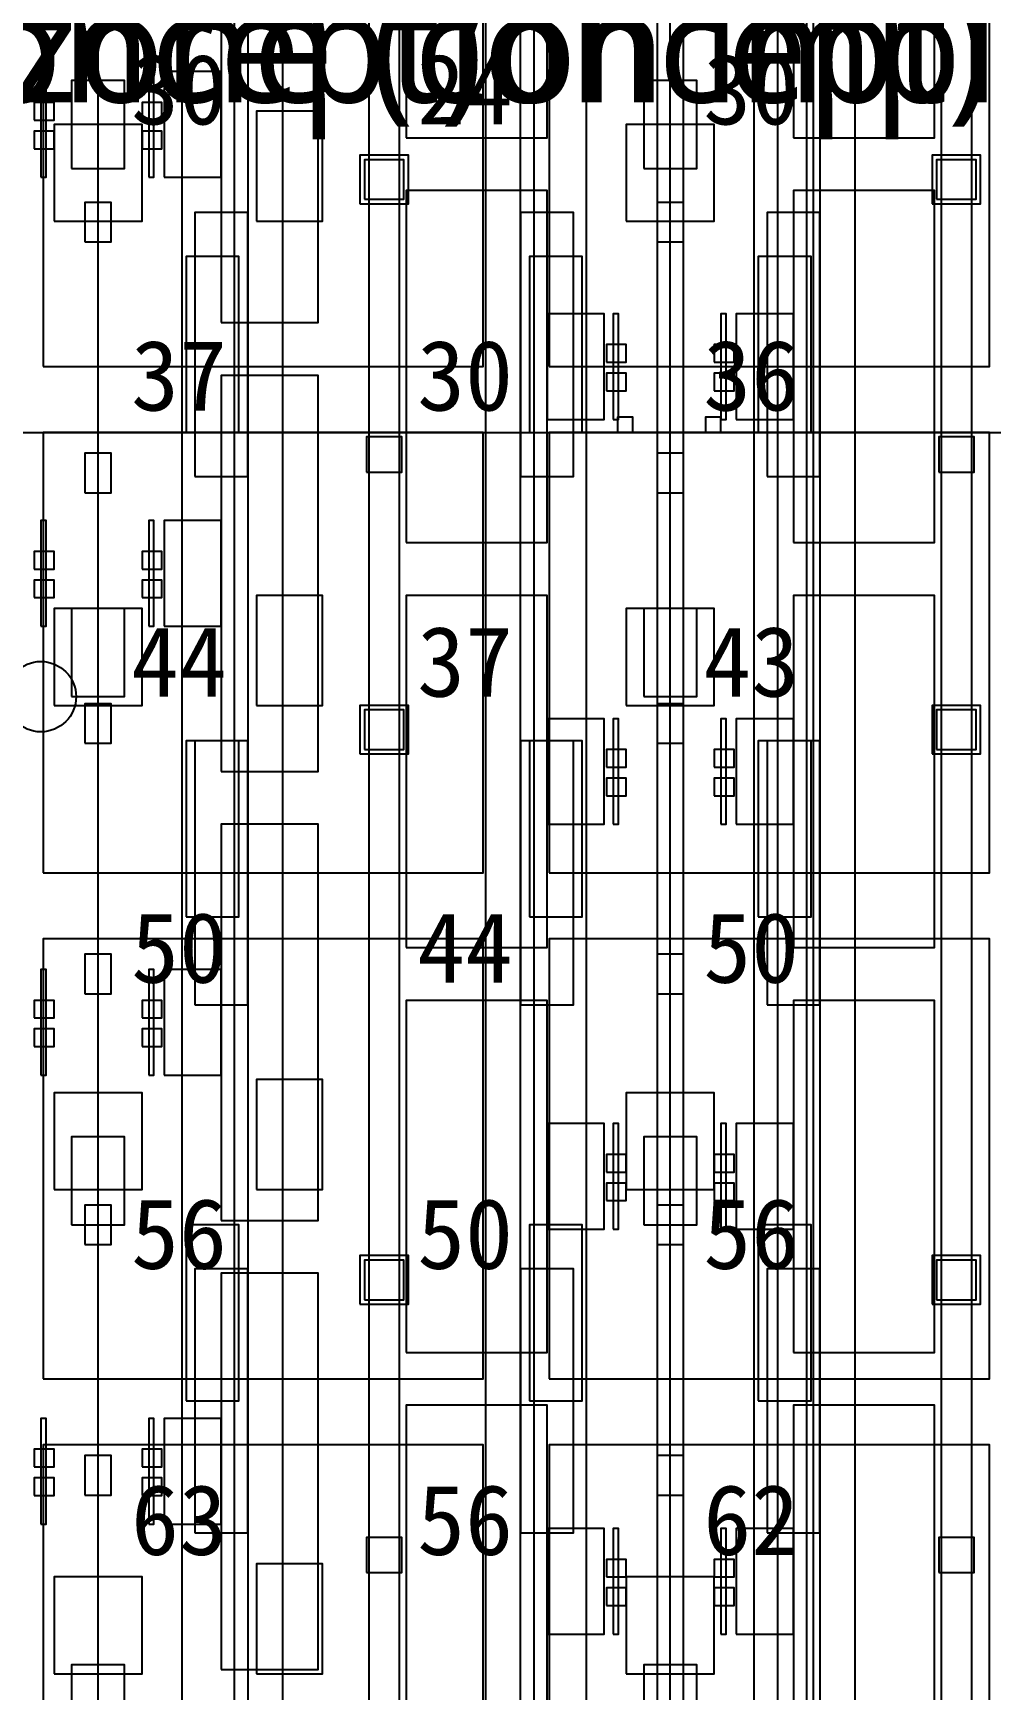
# Model space of a CAD drawing. Header units: metres. Extents: x -1640 to 1560, y -268 to 2338.
# Drawn here: x 236.28 to 258.03, y 996.43 to 1034.08 of the extents above; entities that cross this region are included whole.
import ezdxf

# ---------------------------------------------------------------- set-up
doc = ezdxf.new("R2010")
doc.units = ezdxf.units.M
for name, color, linetype in [('1F_CHL', 4, 'Continuous'), ('1F_PUMP', 2, 'Continuous'), ('1F_SCR', 3, 'Continuous'), ('1F_STRUCT_COLUMN', 8, 'Continuous'), ('2F_CSF_LATERAL_RACK_CONCEPT', 9, 'Continuous'), ('2F_RFG', 5, 'Continuous'), ('2F_STRUCT_COLUMN', 8, 'Continuous'), ('2F_VMB', 6, 'Continuous'), ('3F_CLEANROOM_OVERHEAD_PIPE_DUCT_CONCEPT', 9, 'Continuous'), ('3F_EHS_EGRESS_DIST_M', 2, 'Continuous'), ('3F_EHS_SAFETY_SHOWER_EYEWASH_CONCEPT', 3, 'Continuous'), ('3F_FOUP', 5, 'Continuous'), ('3F_IMP', 1, 'Continuous'), ('3F_OHT', 9, 'Continuous'), ('3F_OHTV', 1, 'Continuous'), ('3F_STRUCT_COLUMN', 8, 'Continuous'), ('3F_TBAR', 6, 'Continuous'), ('3F_TEXT', 7, 'Continuous'), ('3F_WET', 6, 'Continuous'), ('4F_FFU', 1, 'Continuous'), ('4F_STRUCT_PLENUM_TRUSS_CONCEPT', 9, 'Continuous'), ('5F_CHL', 4, 'Continuous'), ('5F_PUMP', 2, 'Continuous'), ('5F_SCR', 3, 'Continuous'), ('5F_STRUCT_COLUMN', 8, 'Continuous'), ('6F_CSF_LATERAL_RACK_CONCEPT', 9, 'Continuous'), ('6F_RFG', 5, 'Continuous'), ('6F_STRUCT_COLUMN', 8, 'Continuous'), ('6F_VMB', 6, 'Continuous'), ('7F_CLEANROOM_OVERHEAD_PIPE_DUCT_CONCEPT', 9, 'Continuous'), ('7F_EHS_EGRESS_DIST_M', 2, 'Continuous'), ('7F_EHS_SAFETY_SHOWER_EYEWASH_CONCEPT', 3, 'Continuous'), ('7F_FOUP', 5, 'Continuous'), ('7F_IMP', 1, 'Continuous'), ('7F_OHT', 9, 'Continuous'), ('7F_OHTV', 1, 'Continuous'), ('7F_STRUCT_COLUMN', 8, 'Continuous'), ('7F_TBAR', 6, 'Continuous'), ('7F_TEXT', 7, 'Continuous'), ('7F_WET', 6, 'Continuous'), ('8F_FFU', 1, 'Continuous'), ('8F_STRUCT_PLENUM_TRUSS_CONCEPT', 9, 'Continuous'), ('EHS_GAS_SUPPLY', 3, 'Continuous'), ('EHS_PROCESS_EXHAUST', 1, 'Continuous'), ('EHS_TREATED_EXHAUST', 30, 'Continuous'), ('UTIL_GAS.SPEC_CONCEPT', 3, 'Continuous'), ('UTIL_PCW.R_CONCEPT', 1, 'Continuous'), ('UTIL_PCW.S_CONCEPT', 6, 'Continuous')]:
    doc.layers.add(name, color=color, linetype=linetype)
doc.styles.add('KO', font='malgun.ttf')

msp = doc.modelspace()

# ---------------------------------------------------------------- linework, layer by layer
at = {"layer": '1F_CHL'}
for points in [[(241.35, 1029.8), (242.85, 1029.8), (242.85, 1032.3), (241.35, 1032.3)], [(241.35, 1018.8), (242.85, 1018.8), (242.85, 1021.3), (241.35, 1021.3)], [(241.35, 1007.8), (242.85, 1007.8), (242.85, 1010.3), (241.35, 1010.3)], [(241.35, 996.8), (242.85, 996.8), (242.85, 999.3), (241.35, 999.3)]]:
    msp.add_lwpolyline(points, close=True, dxfattribs=at)
at = {"layer": '1F_PUMP'}
for points in [[(239.75, 1025), (240.95, 1025), (240.95, 1029), (239.75, 1029)], [(247.55, 1025), (248.75, 1025), (248.75, 1029), (247.55, 1029)], [(252.75, 1025), (253.95, 1025), (253.95, 1029), (252.75, 1029)], [(239.75, 1014), (240.95, 1014), (240.95, 1018), (239.75, 1018)], [(247.55, 1014), (248.75, 1014), (248.75, 1018), (247.55, 1018)], [(252.75, 1014), (253.95, 1014), (253.95, 1018), (252.75, 1018)], [(239.75, 1003), (240.95, 1003), (240.95, 1007), (239.75, 1007)], [(247.55, 1003), (248.75, 1003), (248.75, 1007), (247.55, 1007)], [(252.75, 1003), (253.95, 1003), (253.95, 1007), (252.75, 1007)]]:
    msp.add_lwpolyline(points, close=True, dxfattribs=at)
at = {"layer": '1F_SCR'}
for points in [[(236.75, 1029.8), (238.75, 1029.8), (238.75, 1032), (236.75, 1032)], [(249.75, 1029.8), (251.75, 1029.8), (251.75, 1032), (249.75, 1032)], [(236.75, 1018.8), (238.75, 1018.8), (238.75, 1021), (236.75, 1021)], [(249.75, 1018.8), (251.75, 1018.8), (251.75, 1021), (249.75, 1021)], [(236.75, 1007.8), (238.75, 1007.8), (238.75, 1010), (236.75, 1010)], [(249.75, 1007.8), (251.75, 1007.8), (251.75, 1010), (249.75, 1010)], [(236.75, 996.8), (238.75, 996.8), (238.75, 999), (236.75, 999)], [(249.75, 996.8), (251.75, 996.8), (251.75, 999), (249.75, 999)]]:
    msp.add_lwpolyline(points, close=True, dxfattribs=at)
at = {"layer": '1F_STRUCT_COLUMN'}
for points in [[(243.7, 1030.2), (244.8, 1030.2), (244.8, 1031.3), (243.7, 1031.3)], [(256.7, 1030.2), (257.8, 1030.2), (257.8, 1031.3), (256.7, 1031.3)], [(243.7, 1017.7), (244.8, 1017.7), (244.8, 1018.8), (243.7, 1018.8)], [(256.7, 1017.7), (257.8, 1017.7), (257.8, 1018.8), (256.7, 1018.8)], [(243.7, 1005.2), (244.8, 1005.2), (244.8, 1006.3), (243.7, 1006.3)], [(256.7, 1005.2), (257.8, 1005.2), (257.8, 1006.3), (256.7, 1006.3)]]:
    msp.add_lwpolyline(points, close=True, dxfattribs=at)
at = {"layer": '2F_CSF_LATERAL_RACK_CONCEPT'}
for points in [[(241.15, 891), (241.95, 891), (241.95, 1041), (241.15, 1041)], [(246.55, 891), (247.35, 891), (247.35, 1041), (246.55, 1041)], [(254.15, 891), (254.95, 891), (254.95, 1041), (254.15, 1041)]]:
    msp.add_lwpolyline(points, close=True, dxfattribs=at)
at = {"layer": '2F_RFG'}
for points in [[(239.95, 1024), (241.15, 1024), (241.15, 1030), (239.95, 1030)], [(247.35, 1024), (248.55, 1024), (248.55, 1030), (247.35, 1030)], [(252.95, 1024), (254.15, 1024), (254.15, 1030), (252.95, 1030)], [(239.95, 1012), (241.15, 1012), (241.15, 1018), (239.95, 1018)], [(247.35, 1012), (248.55, 1012), (248.55, 1018), (247.35, 1018)], [(252.95, 1012), (254.15, 1012), (254.15, 1018), (252.95, 1018)], [(239.95, 1000), (241.15, 1000), (241.15, 1006), (239.95, 1006)], [(247.35, 1000), (248.55, 1000), (248.55, 1006), (247.35, 1006)], [(252.95, 1000), (254.15, 1000), (254.15, 1006), (252.95, 1006)]]:
    msp.add_lwpolyline(points, close=True, dxfattribs=at)
at = {"layer": '2F_STRUCT_COLUMN'}
for points in [[(243.8, 1030.3), (244.7, 1030.3), (244.7, 1031.2), (243.8, 1031.2)], [(256.8, 1030.3), (257.7, 1030.3), (257.7, 1031.2), (256.8, 1031.2)], [(243.8, 1017.8), (244.7, 1017.8), (244.7, 1018.7), (243.8, 1018.7)], [(256.8, 1017.8), (257.7, 1017.8), (257.7, 1018.7), (256.8, 1018.7)], [(243.8, 1005.3), (244.7, 1005.3), (244.7, 1006.2), (243.8, 1006.2)], [(256.8, 1005.3), (257.7, 1005.3), (257.7, 1006.2), (256.8, 1006.2)]]:
    msp.add_lwpolyline(points, close=True, dxfattribs=at)
at = {"layer": '2F_VMB'}
for points in [[(237.15, 1031), (238.35, 1031), (238.35, 1033), (237.15, 1033)], [(250.15, 1031), (251.35, 1031), (251.35, 1033), (250.15, 1033)], [(237.15, 1019), (238.35, 1019), (238.35, 1021), (237.15, 1021)], [(250.15, 1019), (251.35, 1019), (251.35, 1021), (250.15, 1021)], [(237.15, 1007), (238.35, 1007), (238.35, 1009), (237.15, 1009)], [(250.15, 1007), (251.35, 1007), (251.35, 1009), (250.15, 1009)], [(237.15, 995), (238.35, 995), (238.35, 997), (237.15, 997)], [(250.15, 995), (251.35, 995), (251.35, 997), (250.15, 997)]]:
    msp.add_lwpolyline(points, close=True, dxfattribs=at)
at = {"layer": '3F_CLEANROOM_OVERHEAD_PIPE_DUCT_CONCEPT'}
for points in [[(239.65, 890), (240.85, 890), (240.85, 1042), (239.65, 1042)], [(247.65, 890), (248.85, 890), (248.85, 1042), (247.65, 1042)], [(252.65, 890), (253.85, 890), (253.85, 1042), (252.65, 1042)]]:
    msp.add_lwpolyline(points, close=True, dxfattribs=at)
at = {"layer": '3F_EHS_SAFETY_SHOWER_EYEWASH_CONCEPT'}
msp.add_circle((236.45, 1019), 0.8, dxfattribs=at)
at = {"layer": '3F_FOUP'}
for points in [[(236.3, 1032.1), (236.75, 1032.1), (236.75, 1032.5), (236.3, 1032.5)], [(238.75, 1032.1), (239.2, 1032.1), (239.2, 1032.5), (238.75, 1032.5)], [(236.3, 1031.45), (236.75, 1031.45), (236.75, 1031.85), (236.3, 1031.85)], [(238.75, 1031.45), (239.2, 1031.45), (239.2, 1031.85), (238.75, 1031.85)], [(249.3, 1026.6), (249.75, 1026.6), (249.75, 1027), (249.3, 1027)], [(251.75, 1026.6), (252.2, 1026.6), (252.2, 1027), (251.75, 1027)], [(249.3, 1025.95), (249.75, 1025.95), (249.75, 1026.35), (249.3, 1026.35)], [(251.75, 1025.95), (252.2, 1025.95), (252.2, 1026.35), (251.75, 1026.35)], [(236.3, 1021.9), (236.75, 1021.9), (236.75, 1022.3), (236.3, 1022.3)], [(238.75, 1021.9), (239.2, 1021.9), (239.2, 1022.3), (238.75, 1022.3)], [(236.3, 1021.25), (236.75, 1021.25), (236.75, 1021.65), (236.3, 1021.65)], [(238.75, 1021.25), (239.2, 1021.25), (239.2, 1021.65), (238.75, 1021.65)], [(249.3, 1017.4), (249.75, 1017.4), (249.75, 1017.8), (249.3, 1017.8)], [(251.75, 1017.4), (252.2, 1017.4), (252.2, 1017.8), (251.75, 1017.8)], [(249.3, 1016.75), (249.75, 1016.75), (249.75, 1017.15), (249.3, 1017.15)], [(251.75, 1016.75), (252.2, 1016.75), (252.2, 1017.15), (251.75, 1017.15)], [(236.3, 1011.7), (236.75, 1011.7), (236.75, 1012.1), (236.3, 1012.1)], [(238.75, 1011.7), (239.2, 1011.7), (239.2, 1012.1), (238.75, 1012.1)], [(236.3, 1011.05), (236.75, 1011.05), (236.75, 1011.45), (236.3, 1011.45)], [(238.75, 1011.05), (239.2, 1011.05), (239.2, 1011.45), (238.75, 1011.45)], [(249.3, 1008.2), (249.75, 1008.2), (249.75, 1008.6), (249.3, 1008.6)], [(251.75, 1008.2), (252.2, 1008.2), (252.2, 1008.6), (251.75, 1008.6)], [(249.3, 1007.55), (249.75, 1007.55), (249.75, 1007.95), (249.3, 1007.95)], [(251.75, 1007.55), (252.2, 1007.55), (252.2, 1007.95), (251.75, 1007.95)], [(236.3, 1001.5), (236.75, 1001.5), (236.75, 1001.9), (236.3, 1001.9)], [(238.75, 1001.5), (239.2, 1001.5), (239.2, 1001.9), (238.75, 1001.9)], [(236.3, 1000.85), (236.75, 1000.85), (236.75, 1001.25), (236.3, 1001.25)], [(238.75, 1000.85), (239.2, 1000.85), (239.2, 1001.25), (238.75, 1001.25)], [(249.3, 999), (249.75, 999), (249.75, 999.4), (249.3, 999.4)], [(251.75, 999), (252.2, 999), (252.2, 999.4), (251.75, 999.4)], [(249.3, 998.35), (249.75, 998.35), (249.75, 998.75), (249.3, 998.75)], [(251.75, 998.35), (252.2, 998.35), (252.2, 998.75), (251.75, 998.75)]]:
    msp.add_lwpolyline(points, close=True, dxfattribs=at)
at = {"layer": '3F_IMP'}
for points in [[(244.75, 1031.7), (247.95, 1031.7), (247.95, 1039.7), (244.75, 1039.7)], [(253.55, 1031.7), (256.75, 1031.7), (256.75, 1039.7), (253.55, 1039.7)], [(244.75, 1022.5), (247.95, 1022.5), (247.95, 1030.5), (244.75, 1030.5)], [(253.55, 1022.5), (256.75, 1022.5), (256.75, 1030.5), (253.55, 1030.5)], [(247.95, 1025.3), (249.25, 1025.3), (249.25, 1027.7), (247.95, 1027.7)], [(252.25, 1025.3), (253.55, 1025.3), (253.55, 1027.7), (252.25, 1027.7)], [(244.75, 1013.3), (247.95, 1013.3), (247.95, 1021.3), (244.75, 1021.3)], [(253.55, 1013.3), (256.75, 1013.3), (256.75, 1021.3), (253.55, 1021.3)], [(247.95, 1016.1), (249.25, 1016.1), (249.25, 1018.5), (247.95, 1018.5)], [(252.25, 1016.1), (253.55, 1016.1), (253.55, 1018.5), (252.25, 1018.5)], [(244.75, 1004.1), (247.95, 1004.1), (247.95, 1012.1), (244.75, 1012.1)], [(253.55, 1004.1), (256.75, 1004.1), (256.75, 1012.1), (253.55, 1012.1)], [(247.95, 1006.9), (249.25, 1006.9), (249.25, 1009.3), (247.95, 1009.3)], [(252.25, 1006.9), (253.55, 1006.9), (253.55, 1009.3), (252.25, 1009.3)], [(244.75, 994.9), (247.95, 994.9), (247.95, 1002.9), (244.75, 1002.9)], [(253.55, 994.9), (256.75, 994.9), (256.75, 1002.9), (253.55, 1002.9)], [(247.95, 997.7), (249.25, 997.7), (249.25, 1000.1), (247.95, 1000.1)], [(252.25, 997.7), (253.55, 997.7), (253.55, 1000.1), (252.25, 1000.1)]]:
    msp.add_lwpolyline(points, close=True, dxfattribs=at)
at = {"layer": '3F_OHT'}
for p, q in [((237.75, 970), (237.75, 1042)), ((250.75, 970), (250.75, 1042))]:
    msp.add_line(p, q, dxfattribs=at)
at = {"layer": '3F_OHTV'}
for points in [[(237.45, 1029.33), (238.05, 1029.33), (238.05, 1030.23), (237.45, 1030.23)], [(250.45, 1029.33), (251.05, 1029.33), (251.05, 1030.23), (250.45, 1030.23)], [(237.45, 1023.63), (238.05, 1023.63), (238.05, 1024.53), (237.45, 1024.53)], [(250.45, 1023.63), (251.05, 1023.63), (251.05, 1024.53), (250.45, 1024.53)], [(237.45, 1017.94), (238.05, 1017.94), (238.05, 1018.84), (237.45, 1018.84)], [(250.45, 1017.94), (251.05, 1017.94), (251.05, 1018.84), (250.45, 1018.84)], [(237.45, 1012.25), (238.05, 1012.25), (238.05, 1013.15), (237.45, 1013.15)], [(250.45, 1012.25), (251.05, 1012.25), (251.05, 1013.15), (250.45, 1013.15)], [(237.45, 1006.55), (238.05, 1006.55), (238.05, 1007.45), (237.45, 1007.45)], [(250.45, 1006.55), (251.05, 1006.55), (251.05, 1007.45), (250.45, 1007.45)], [(237.45, 1000.86), (238.05, 1000.86), (238.05, 1001.76), (237.45, 1001.76)], [(250.45, 1000.86), (251.05, 1000.86), (251.05, 1001.76), (250.45, 1001.76)]]:
    msp.add_lwpolyline(points, close=True, dxfattribs=at)
at = {"layer": '3F_STRUCT_COLUMN'}
for points in [[(243.85, 1024.1), (244.65, 1024.1), (244.65, 1024.9), (243.85, 1024.9)], [(256.85, 1024.1), (257.65, 1024.1), (257.65, 1024.9), (256.85, 1024.9)], [(243.85, 999.1), (244.65, 999.1), (244.65, 999.9), (243.85, 999.9)], [(256.85, 999.1), (257.65, 999.1), (257.65, 999.9), (256.85, 999.9)]]:
    msp.add_lwpolyline(points, close=True, dxfattribs=at)
at = {"layer": '3F_TBAR'}
for points in [[(236.45, 1030.8), (236.57, 1030.8), (236.57, 1033.2), (236.45, 1033.2)], [(238.9, 1030.8), (239.02, 1030.8), (239.02, 1033.2), (238.9, 1033.2)], [(249.45, 1025.3), (249.57, 1025.3), (249.57, 1027.7), (249.45, 1027.7)], [(251.9, 1025.3), (252.02, 1025.3), (252.02, 1027.7), (251.9, 1027.7)], [(236.45, 1020.6), (236.57, 1020.6), (236.57, 1023), (236.45, 1023)], [(238.9, 1020.6), (239.02, 1020.6), (239.02, 1023), (238.9, 1023)], [(249.45, 1016.1), (249.57, 1016.1), (249.57, 1018.5), (249.45, 1018.5)], [(251.9, 1016.1), (252.02, 1016.1), (252.02, 1018.5), (251.9, 1018.5)], [(236.45, 1010.4), (236.57, 1010.4), (236.57, 1012.8), (236.45, 1012.8)], [(238.9, 1010.4), (239.02, 1010.4), (239.02, 1012.8), (238.9, 1012.8)], [(249.45, 1006.9), (249.57, 1006.9), (249.57, 1009.3), (249.45, 1009.3)], [(251.9, 1006.9), (252.02, 1006.9), (252.02, 1009.3), (251.9, 1009.3)], [(236.45, 1000.2), (236.57, 1000.2), (236.57, 1002.6), (236.45, 1002.6)], [(238.9, 1000.2), (239.02, 1000.2), (239.02, 1002.6), (238.9, 1002.6)], [(249.45, 997.7), (249.57, 997.7), (249.57, 1000.1), (249.45, 1000.1)], [(251.9, 997.7), (252.02, 997.7), (252.02, 1000.1), (251.9, 1000.1)]]:
    msp.add_lwpolyline(points, close=True, dxfattribs=at)
at = {"layer": '3F_WET'}
for points in [[(240.55, 1027.5), (242.75, 1027.5), (242.75, 1036.5), (240.55, 1036.5)], [(239.25, 1030.8), (240.55, 1030.8), (240.55, 1033.2), (239.25, 1033.2)], [(240.55, 1017.3), (242.75, 1017.3), (242.75, 1026.3), (240.55, 1026.3)], [(239.25, 1020.6), (240.55, 1020.6), (240.55, 1023), (239.25, 1023)], [(240.55, 1007.1), (242.75, 1007.1), (242.75, 1016.1), (240.55, 1016.1)], [(239.25, 1010.4), (240.55, 1010.4), (240.55, 1012.8), (239.25, 1012.8)], [(240.55, 996.9), (242.75, 996.9), (242.75, 1005.9), (240.55, 1005.9)], [(239.25, 1000.2), (240.55, 1000.2), (240.55, 1002.6), (239.25, 1002.6)]]:
    msp.add_lwpolyline(points, close=True, dxfattribs=at)
at = {"layer": '4F_FFU'}
for points in [[(236.5, 1026.5), (246.5, 1026.5), (246.5, 1036.5), (236.5, 1036.5)], [(248, 1026.5), (258, 1026.5), (258, 1036.5), (248, 1036.5)], [(236.5, 1015), (246.5, 1015), (246.5, 1025), (236.5, 1025)], [(248, 1015), (258, 1015), (258, 1025), (248, 1025)], [(236.5, 1003.5), (246.5, 1003.5), (246.5, 1013.5), (236.5, 1013.5)], [(248, 1003.5), (258, 1003.5), (258, 1013.5), (248, 1013.5)], [(236.5, 992), (246.5, 992), (246.5, 1002), (236.5, 1002)], [(248, 992), (258, 992), (258, 1002), (248, 1002)]]:
    msp.add_lwpolyline(points, close=True, dxfattribs=at)
at = {"layer": '4F_STRUCT_PLENUM_TRUSS_CONCEPT'}
for points in [[(243.9, 887), (244.6, 887), (244.6, 1045), (243.9, 1045)], [(256.9, 887), (257.6, 887), (257.6, 1045), (256.9, 1045)]]:
    msp.add_lwpolyline(points, close=True, dxfattribs=at)
at = {"layer": '5F_CHL'}
for points in [[(241.35, 1029.8), (242.85, 1029.8), (242.85, 1032.3), (241.35, 1032.3)], [(241.35, 1018.8), (242.85, 1018.8), (242.85, 1021.3), (241.35, 1021.3)], [(241.35, 1007.8), (242.85, 1007.8), (242.85, 1010.3), (241.35, 1010.3)], [(241.35, 996.8), (242.85, 996.8), (242.85, 999.3), (241.35, 999.3)]]:
    msp.add_lwpolyline(points, close=True, dxfattribs=at)
at = {"layer": '5F_PUMP'}
for points in [[(239.75, 1025), (240.95, 1025), (240.95, 1029), (239.75, 1029)], [(247.55, 1025), (248.75, 1025), (248.75, 1029), (247.55, 1029)], [(252.75, 1025), (253.95, 1025), (253.95, 1029), (252.75, 1029)], [(239.75, 1014), (240.95, 1014), (240.95, 1018), (239.75, 1018)], [(247.55, 1014), (248.75, 1014), (248.75, 1018), (247.55, 1018)], [(252.75, 1014), (253.95, 1014), (253.95, 1018), (252.75, 1018)], [(239.75, 1003), (240.95, 1003), (240.95, 1007), (239.75, 1007)], [(247.55, 1003), (248.75, 1003), (248.75, 1007), (247.55, 1007)], [(252.75, 1003), (253.95, 1003), (253.95, 1007), (252.75, 1007)]]:
    msp.add_lwpolyline(points, close=True, dxfattribs=at)
at = {"layer": '5F_SCR'}
for points in [[(236.75, 1029.8), (238.75, 1029.8), (238.75, 1032), (236.75, 1032)], [(249.75, 1029.8), (251.75, 1029.8), (251.75, 1032), (249.75, 1032)], [(236.75, 1018.8), (238.75, 1018.8), (238.75, 1021), (236.75, 1021)], [(249.75, 1018.8), (251.75, 1018.8), (251.75, 1021), (249.75, 1021)], [(236.75, 1007.8), (238.75, 1007.8), (238.75, 1010), (236.75, 1010)], [(249.75, 1007.8), (251.75, 1007.8), (251.75, 1010), (249.75, 1010)], [(236.75, 996.8), (238.75, 996.8), (238.75, 999), (236.75, 999)], [(249.75, 996.8), (251.75, 996.8), (251.75, 999), (249.75, 999)]]:
    msp.add_lwpolyline(points, close=True, dxfattribs=at)
at = {"layer": '5F_STRUCT_COLUMN'}
for points in [[(243.7, 1030.2), (244.8, 1030.2), (244.8, 1031.3), (243.7, 1031.3)], [(256.7, 1030.2), (257.8, 1030.2), (257.8, 1031.3), (256.7, 1031.3)], [(243.7, 1017.7), (244.8, 1017.7), (244.8, 1018.8), (243.7, 1018.8)], [(256.7, 1017.7), (257.8, 1017.7), (257.8, 1018.8), (256.7, 1018.8)], [(243.7, 1005.2), (244.8, 1005.2), (244.8, 1006.3), (243.7, 1006.3)], [(256.7, 1005.2), (257.8, 1005.2), (257.8, 1006.3), (256.7, 1006.3)]]:
    msp.add_lwpolyline(points, close=True, dxfattribs=at)
at = {"layer": '6F_CSF_LATERAL_RACK_CONCEPT'}
for points in [[(241.15, 891), (241.95, 891), (241.95, 1041), (241.15, 1041)], [(246.55, 891), (247.35, 891), (247.35, 1041), (246.55, 1041)], [(254.15, 891), (254.95, 891), (254.95, 1041), (254.15, 1041)]]:
    msp.add_lwpolyline(points, close=True, dxfattribs=at)
at = {"layer": '6F_RFG'}
for points in [[(239.95, 1024), (241.15, 1024), (241.15, 1030), (239.95, 1030)], [(247.35, 1024), (248.55, 1024), (248.55, 1030), (247.35, 1030)], [(252.95, 1024), (254.15, 1024), (254.15, 1030), (252.95, 1030)], [(239.95, 1012), (241.15, 1012), (241.15, 1018), (239.95, 1018)], [(247.35, 1012), (248.55, 1012), (248.55, 1018), (247.35, 1018)], [(252.95, 1012), (254.15, 1012), (254.15, 1018), (252.95, 1018)], [(239.95, 1000), (241.15, 1000), (241.15, 1006), (239.95, 1006)], [(247.35, 1000), (248.55, 1000), (248.55, 1006), (247.35, 1006)], [(252.95, 1000), (254.15, 1000), (254.15, 1006), (252.95, 1006)]]:
    msp.add_lwpolyline(points, close=True, dxfattribs=at)
at = {"layer": '6F_STRUCT_COLUMN'}
for points in [[(243.8, 1030.3), (244.7, 1030.3), (244.7, 1031.2), (243.8, 1031.2)], [(256.8, 1030.3), (257.7, 1030.3), (257.7, 1031.2), (256.8, 1031.2)], [(243.8, 1017.8), (244.7, 1017.8), (244.7, 1018.7), (243.8, 1018.7)], [(256.8, 1017.8), (257.7, 1017.8), (257.7, 1018.7), (256.8, 1018.7)], [(243.8, 1005.3), (244.7, 1005.3), (244.7, 1006.2), (243.8, 1006.2)], [(256.8, 1005.3), (257.7, 1005.3), (257.7, 1006.2), (256.8, 1006.2)]]:
    msp.add_lwpolyline(points, close=True, dxfattribs=at)
at = {"layer": '6F_VMB'}
for points in [[(237.15, 1031), (238.35, 1031), (238.35, 1033), (237.15, 1033)], [(250.15, 1031), (251.35, 1031), (251.35, 1033), (250.15, 1033)], [(237.15, 1019), (238.35, 1019), (238.35, 1021), (237.15, 1021)], [(250.15, 1019), (251.35, 1019), (251.35, 1021), (250.15, 1021)], [(237.15, 1007), (238.35, 1007), (238.35, 1009), (237.15, 1009)], [(250.15, 1007), (251.35, 1007), (251.35, 1009), (250.15, 1009)], [(237.15, 995), (238.35, 995), (238.35, 997), (237.15, 997)], [(250.15, 995), (251.35, 995), (251.35, 997), (250.15, 997)]]:
    msp.add_lwpolyline(points, close=True, dxfattribs=at)
at = {"layer": '7F_CLEANROOM_OVERHEAD_PIPE_DUCT_CONCEPT'}
for points in [[(239.65, 890), (240.85, 890), (240.85, 1042), (239.65, 1042)], [(247.65, 890), (248.85, 890), (248.85, 1042), (247.65, 1042)], [(252.65, 890), (253.85, 890), (253.85, 1042), (252.65, 1042)]]:
    msp.add_lwpolyline(points, close=True, dxfattribs=at)
at = {"layer": '7F_EHS_SAFETY_SHOWER_EYEWASH_CONCEPT'}
msp.add_circle((236.45, 1019), 0.8, dxfattribs=at)
at = {"layer": '7F_FOUP'}
for points in [[(236.3, 1032.1), (236.75, 1032.1), (236.75, 1032.5), (236.3, 1032.5)], [(238.75, 1032.1), (239.2, 1032.1), (239.2, 1032.5), (238.75, 1032.5)], [(236.3, 1031.45), (236.75, 1031.45), (236.75, 1031.85), (236.3, 1031.85)], [(238.75, 1031.45), (239.2, 1031.45), (239.2, 1031.85), (238.75, 1031.85)], [(249.3, 1026.6), (249.75, 1026.6), (249.75, 1027), (249.3, 1027)], [(251.75, 1026.6), (252.2, 1026.6), (252.2, 1027), (251.75, 1027)], [(249.3, 1025.95), (249.75, 1025.95), (249.75, 1026.35), (249.3, 1026.35)], [(251.75, 1025.95), (252.2, 1025.95), (252.2, 1026.35), (251.75, 1026.35)], [(236.3, 1021.9), (236.75, 1021.9), (236.75, 1022.3), (236.3, 1022.3)], [(238.75, 1021.9), (239.2, 1021.9), (239.2, 1022.3), (238.75, 1022.3)], [(236.3, 1021.25), (236.75, 1021.25), (236.75, 1021.65), (236.3, 1021.65)], [(238.75, 1021.25), (239.2, 1021.25), (239.2, 1021.65), (238.75, 1021.65)], [(249.3, 1017.4), (249.75, 1017.4), (249.75, 1017.8), (249.3, 1017.8)], [(251.75, 1017.4), (252.2, 1017.4), (252.2, 1017.8), (251.75, 1017.8)], [(249.3, 1016.75), (249.75, 1016.75), (249.75, 1017.15), (249.3, 1017.15)], [(251.75, 1016.75), (252.2, 1016.75), (252.2, 1017.15), (251.75, 1017.15)], [(236.3, 1011.7), (236.75, 1011.7), (236.75, 1012.1), (236.3, 1012.1)], [(238.75, 1011.7), (239.2, 1011.7), (239.2, 1012.1), (238.75, 1012.1)], [(236.3, 1011.05), (236.75, 1011.05), (236.75, 1011.45), (236.3, 1011.45)], [(238.75, 1011.05), (239.2, 1011.05), (239.2, 1011.45), (238.75, 1011.45)], [(249.3, 1008.2), (249.75, 1008.2), (249.75, 1008.6), (249.3, 1008.6)], [(251.75, 1008.2), (252.2, 1008.2), (252.2, 1008.6), (251.75, 1008.6)], [(249.3, 1007.55), (249.75, 1007.55), (249.75, 1007.95), (249.3, 1007.95)], [(251.75, 1007.55), (252.2, 1007.55), (252.2, 1007.95), (251.75, 1007.95)], [(236.3, 1001.5), (236.75, 1001.5), (236.75, 1001.9), (236.3, 1001.9)], [(238.75, 1001.5), (239.2, 1001.5), (239.2, 1001.9), (238.75, 1001.9)], [(236.3, 1000.85), (236.75, 1000.85), (236.75, 1001.25), (236.3, 1001.25)], [(238.75, 1000.85), (239.2, 1000.85), (239.2, 1001.25), (238.75, 1001.25)], [(249.3, 999), (249.75, 999), (249.75, 999.4), (249.3, 999.4)], [(251.75, 999), (252.2, 999), (252.2, 999.4), (251.75, 999.4)], [(249.3, 998.35), (249.75, 998.35), (249.75, 998.75), (249.3, 998.75)], [(251.75, 998.35), (252.2, 998.35), (252.2, 998.75), (251.75, 998.75)]]:
    msp.add_lwpolyline(points, close=True, dxfattribs=at)
at = {"layer": '7F_IMP'}
for points in [[(244.75, 1031.7), (247.95, 1031.7), (247.95, 1039.7), (244.75, 1039.7)], [(253.55, 1031.7), (256.75, 1031.7), (256.75, 1039.7), (253.55, 1039.7)], [(244.75, 1022.5), (247.95, 1022.5), (247.95, 1030.5), (244.75, 1030.5)], [(253.55, 1022.5), (256.75, 1022.5), (256.75, 1030.5), (253.55, 1030.5)], [(247.95, 1025.3), (249.25, 1025.3), (249.25, 1027.7), (247.95, 1027.7)], [(252.25, 1025.3), (253.55, 1025.3), (253.55, 1027.7), (252.25, 1027.7)], [(244.75, 1013.3), (247.95, 1013.3), (247.95, 1021.3), (244.75, 1021.3)], [(253.55, 1013.3), (256.75, 1013.3), (256.75, 1021.3), (253.55, 1021.3)], [(247.95, 1016.1), (249.25, 1016.1), (249.25, 1018.5), (247.95, 1018.5)], [(252.25, 1016.1), (253.55, 1016.1), (253.55, 1018.5), (252.25, 1018.5)], [(244.75, 1004.1), (247.95, 1004.1), (247.95, 1012.1), (244.75, 1012.1)], [(253.55, 1004.1), (256.75, 1004.1), (256.75, 1012.1), (253.55, 1012.1)], [(247.95, 1006.9), (249.25, 1006.9), (249.25, 1009.3), (247.95, 1009.3)], [(252.25, 1006.9), (253.55, 1006.9), (253.55, 1009.3), (252.25, 1009.3)], [(244.75, 994.9), (247.95, 994.9), (247.95, 1002.9), (244.75, 1002.9)], [(253.55, 994.9), (256.75, 994.9), (256.75, 1002.9), (253.55, 1002.9)], [(247.95, 997.7), (249.25, 997.7), (249.25, 1000.1), (247.95, 1000.1)], [(252.25, 997.7), (253.55, 997.7), (253.55, 1000.1), (252.25, 1000.1)]]:
    msp.add_lwpolyline(points, close=True, dxfattribs=at)
at = {"layer": '7F_OHT'}
for p, q in [((237.75, 970), (237.75, 1042)), ((250.75, 970), (250.75, 1042))]:
    msp.add_line(p, q, dxfattribs=at)
at = {"layer": '7F_OHTV'}
for points in [[(237.45, 1029.33), (238.05, 1029.33), (238.05, 1030.23), (237.45, 1030.23)], [(250.45, 1029.33), (251.05, 1029.33), (251.05, 1030.23), (250.45, 1030.23)], [(237.45, 1023.63), (238.05, 1023.63), (238.05, 1024.53), (237.45, 1024.53)], [(250.45, 1023.63), (251.05, 1023.63), (251.05, 1024.53), (250.45, 1024.53)], [(237.45, 1017.94), (238.05, 1017.94), (238.05, 1018.84), (237.45, 1018.84)], [(250.45, 1017.94), (251.05, 1017.94), (251.05, 1018.84), (250.45, 1018.84)], [(237.45, 1012.25), (238.05, 1012.25), (238.05, 1013.15), (237.45, 1013.15)], [(250.45, 1012.25), (251.05, 1012.25), (251.05, 1013.15), (250.45, 1013.15)], [(237.45, 1006.55), (238.05, 1006.55), (238.05, 1007.45), (237.45, 1007.45)], [(250.45, 1006.55), (251.05, 1006.55), (251.05, 1007.45), (250.45, 1007.45)], [(237.45, 1000.86), (238.05, 1000.86), (238.05, 1001.76), (237.45, 1001.76)], [(250.45, 1000.86), (251.05, 1000.86), (251.05, 1001.76), (250.45, 1001.76)]]:
    msp.add_lwpolyline(points, close=True, dxfattribs=at)
at = {"layer": '7F_STRUCT_COLUMN'}
for points in [[(243.85, 1024.1), (244.65, 1024.1), (244.65, 1024.9), (243.85, 1024.9)], [(256.85, 1024.1), (257.65, 1024.1), (257.65, 1024.9), (256.85, 1024.9)], [(243.85, 999.1), (244.65, 999.1), (244.65, 999.9), (243.85, 999.9)], [(256.85, 999.1), (257.65, 999.1), (257.65, 999.9), (256.85, 999.9)]]:
    msp.add_lwpolyline(points, close=True, dxfattribs=at)
at = {"layer": '7F_TBAR'}
for points in [[(236.45, 1030.8), (236.57, 1030.8), (236.57, 1033.2), (236.45, 1033.2)], [(238.9, 1030.8), (239.02, 1030.8), (239.02, 1033.2), (238.9, 1033.2)], [(249.45, 1025.3), (249.57, 1025.3), (249.57, 1027.7), (249.45, 1027.7)], [(251.9, 1025.3), (252.02, 1025.3), (252.02, 1027.7), (251.9, 1027.7)], [(236.45, 1020.6), (236.57, 1020.6), (236.57, 1023), (236.45, 1023)], [(238.9, 1020.6), (239.02, 1020.6), (239.02, 1023), (238.9, 1023)], [(249.45, 1016.1), (249.57, 1016.1), (249.57, 1018.5), (249.45, 1018.5)], [(251.9, 1016.1), (252.02, 1016.1), (252.02, 1018.5), (251.9, 1018.5)], [(236.45, 1010.4), (236.57, 1010.4), (236.57, 1012.8), (236.45, 1012.8)], [(238.9, 1010.4), (239.02, 1010.4), (239.02, 1012.8), (238.9, 1012.8)], [(249.45, 1006.9), (249.57, 1006.9), (249.57, 1009.3), (249.45, 1009.3)], [(251.9, 1006.9), (252.02, 1006.9), (252.02, 1009.3), (251.9, 1009.3)], [(236.45, 1000.2), (236.57, 1000.2), (236.57, 1002.6), (236.45, 1002.6)], [(238.9, 1000.2), (239.02, 1000.2), (239.02, 1002.6), (238.9, 1002.6)], [(249.45, 997.7), (249.57, 997.7), (249.57, 1000.1), (249.45, 1000.1)], [(251.9, 997.7), (252.02, 997.7), (252.02, 1000.1), (251.9, 1000.1)]]:
    msp.add_lwpolyline(points, close=True, dxfattribs=at)
at = {"layer": '7F_WET'}
for points in [[(240.55, 1027.5), (242.75, 1027.5), (242.75, 1036.5), (240.55, 1036.5)], [(239.25, 1030.8), (240.55, 1030.8), (240.55, 1033.2), (239.25, 1033.2)], [(240.55, 1017.3), (242.75, 1017.3), (242.75, 1026.3), (240.55, 1026.3)], [(239.25, 1020.6), (240.55, 1020.6), (240.55, 1023), (239.25, 1023)], [(240.55, 1007.1), (242.75, 1007.1), (242.75, 1016.1), (240.55, 1016.1)], [(239.25, 1010.4), (240.55, 1010.4), (240.55, 1012.8), (239.25, 1012.8)], [(240.55, 996.9), (242.75, 996.9), (242.75, 1005.9), (240.55, 1005.9)], [(239.25, 1000.2), (240.55, 1000.2), (240.55, 1002.6), (239.25, 1002.6)]]:
    msp.add_lwpolyline(points, close=True, dxfattribs=at)
at = {"layer": '8F_FFU'}
for points in [[(236.5, 1026.5), (246.5, 1026.5), (246.5, 1036.5), (236.5, 1036.5)], [(248, 1026.5), (258, 1026.5), (258, 1036.5), (248, 1036.5)], [(236.5, 1015), (246.5, 1015), (246.5, 1025), (236.5, 1025)], [(248, 1015), (258, 1015), (258, 1025), (248, 1025)], [(236.5, 1003.5), (246.5, 1003.5), (246.5, 1013.5), (236.5, 1013.5)], [(248, 1003.5), (258, 1003.5), (258, 1013.5), (248, 1013.5)], [(236.5, 992), (246.5, 992), (246.5, 1002), (236.5, 1002)], [(248, 992), (258, 992), (258, 1002), (248, 1002)]]:
    msp.add_lwpolyline(points, close=True, dxfattribs=at)
at = {"layer": '8F_STRUCT_PLENUM_TRUSS_CONCEPT'}
for points in [[(243.9, 887), (244.6, 887), (244.6, 1045), (243.9, 1045)], [(256.9, 887), (257.6, 887), (257.6, 1045), (256.9, 1045)]]:
    msp.add_lwpolyline(points, close=True, dxfattribs=at)
at = {"layer": 'EHS_GAS_SUPPLY'}
msp.add_lwpolyline([(251.55, 1025), (251.9, 1025), (251.9, 1025.35), (251.55, 1025.35)], close=True, dxfattribs=at)
msp.add_lwpolyline([(251.55, 1025), (251.9, 1025), (251.9, 1025.35), (251.55, 1025.35)], close=True, dxfattribs=at)
at = {"layer": 'EHS_PROCESS_EXHAUST'}
msp.add_lwpolyline([(249.55, 1025), (249.9, 1025), (249.9, 1025.35), (249.55, 1025.35)], close=True, dxfattribs=at)
msp.add_lwpolyline([(249.55, 1025), (249.9, 1025), (249.9, 1025.35), (249.55, 1025.35)], close=True, dxfattribs=at)
at = {"layer": 'EHS_TREATED_EXHAUST'}
msp.add_lwpolyline([(250.45, 891), (251.05, 891), (251.05, 1053), (250.45, 1053)], close=True, dxfattribs=at)
msp.add_lwpolyline([(250.45, 891), (251.05, 891), (251.05, 1053), (250.45, 1053)], close=True, dxfattribs=at)
at = {"layer": 'UTIL_GAS.SPEC_CONCEPT'}
msp.add_line((-275.3, 1025), (286.3, 1025), dxfattribs=at)
msp.add_line((-275.3, 1025), (286.3, 1025), dxfattribs=at)
at = {"layer": 'UTIL_PCW.R_CONCEPT'}
msp.add_line((254.005, 892.77), (254.005, 1039.22), dxfattribs=at)
msp.add_line((254.005, 892.77), (254.005, 1039.22), dxfattribs=at)
at = {"layer": 'UTIL_PCW.S_CONCEPT'}
msp.add_line((253.195, 892.77), (253.195, 1039.22), dxfattribs=at)
msp.add_line((253.195, 892.77), (253.195, 1039.22), dxfattribs=at)

# ---------------------------------------------------------------- texts
at = {"layer": '3F_EHS_EGRESS_DIST_M'}
for s, p in [('30', (238.5, 1032)), ('24', (245, 1032)), ('30', (251.5, 1032)), ('37', (238.5, 1025.5)), ('30', (245, 1025.5)), ('36', (251.5, 1025.5)), ('44', (238.5, 1019)), ('37', (245, 1019)), ('43', (251.5, 1019)), ('50', (238.5, 1012.5)), ('44', (245, 1012.5)), ('50', (251.5, 1012.5)), ('56', (238.5, 1006)), ('50', (245, 1006)), ('56', (251.5, 1006)), ('63', (238.5, 999.5)), ('56', (245, 999.5)), ('62', (251.5, 999.5))]:
    msp.add_text(s, height=1.6, dxfattribs=at).set_placement(p)
at = {"layer": '3F_TEXT', "style": 'KO'}
for s, p in [('CMP (planarization) zone (concept)', (193.55, 1032.5)), ('Clean/wet zone (concept)', (219.55, 1032.5)), ('Ion implant zone (concept)', (245.55, 1032.5))]:
    msp.add_text(s, height=2.5, dxfattribs=at).set_placement(p)
at = {"layer": '7F_EHS_EGRESS_DIST_M'}
for s, p in [('30', (238.5, 1032)), ('24', (245, 1032)), ('30', (251.5, 1032)), ('37', (238.5, 1025.5)), ('30', (245, 1025.5)), ('36', (251.5, 1025.5)), ('44', (238.5, 1019)), ('37', (245, 1019)), ('43', (251.5, 1019)), ('50', (238.5, 1012.5)), ('44', (245, 1012.5)), ('50', (251.5, 1012.5)), ('56', (238.5, 1006)), ('50', (245, 1006)), ('56', (251.5, 1006)), ('63', (238.5, 999.5)), ('56', (245, 999.5)), ('62', (251.5, 999.5))]:
    msp.add_text(s, height=1.6, dxfattribs=at).set_placement(p)
at = {"layer": '7F_TEXT', "style": 'KO'}
for s, p in [('CMP (planarization) zone (concept)', (193.55, 1032.5)), ('Clean/wet zone (concept)', (219.55, 1032.5)), ('Ion implant zone (concept)', (245.55, 1032.5))]:
    msp.add_text(s, height=2.5, dxfattribs=at).set_placement(p)

doc.saveas('drawing.dxf')
